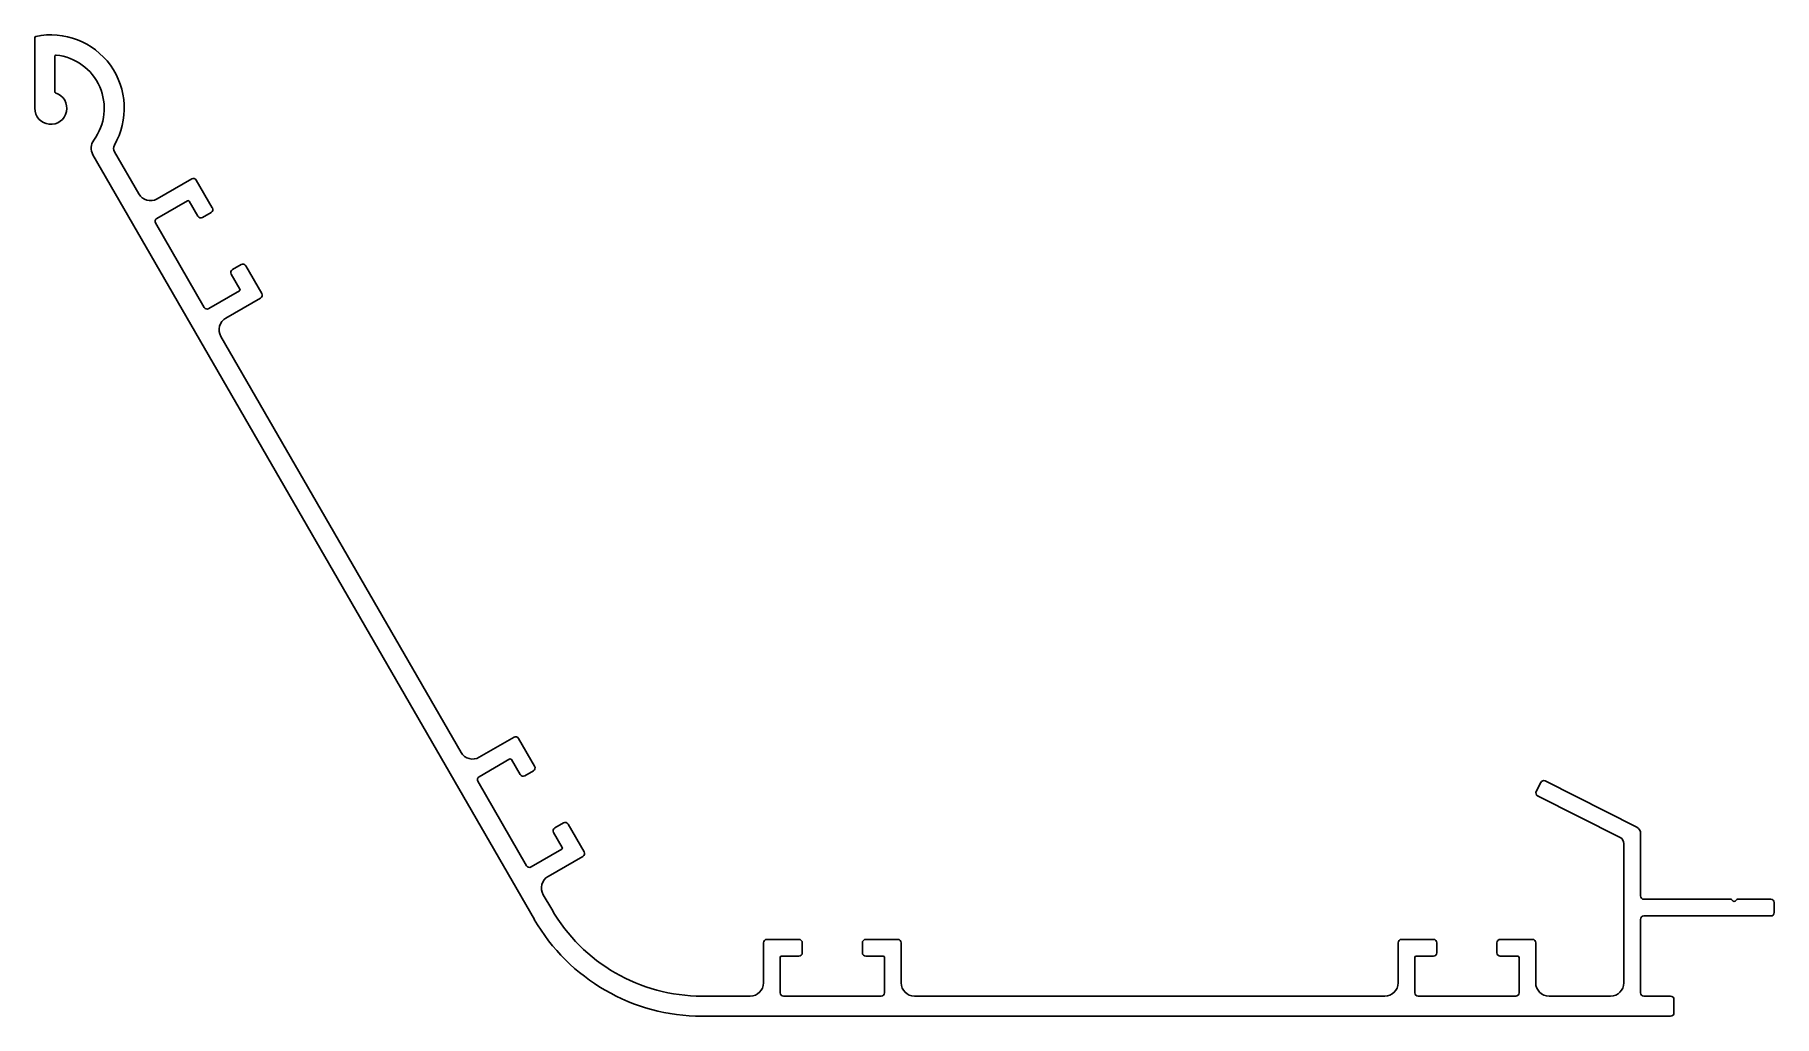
# Model space of a CAD drawing. Extents: x 1341 to 1602, y 2192 to 2339.
import ezdxf

# ---------------------------------------------------------------- set-up
doc = ezdxf.new("R2010")
doc.units = 0
doc.layers.get('0').update_dxf_attribs({"linetype": 'CONTINUOUS'})

msp = doc.modelspace()

# ---------------------------------------------------------------- linework, layer by layer
for p, q in [((1341.47, 2327.61), (1341.47, 2338.18)), ((1344.47, 2330.08), (1344.47, 2335.37)), ((1350.18, 2320.66), (1416.26, 2206.21)), ((1353.39, 2321.1), (1357.04, 2314.78)), ((1364.97, 2317.04), (1359.77, 2314.04)), ((1365.65, 2316.86), (1368.05, 2312.7)), ((1359.73, 2311.13), (1364.32, 2313.78)), ((1365.89, 2311.45), (1364.59, 2313.7)), ((1359.54, 2310.45), (1366.84, 2297.8)), ((1366.57, 2311.27), (1367.87, 2312.02)), ((1372.19, 2300.54), (1370.89, 2302.79)), ((1372.37, 2304.23), (1371.07, 2303.48)), ((1373.05, 2304.04), (1375.45, 2299.89)), ((1372.12, 2300.27), (1367.53, 2297.62)), ((1370.07, 2296.2), (1375.27, 2299.2)), ((1369.34, 2293.47), (1405.29, 2231.2)), ((1408.02, 2230.47), (1413.22, 2233.47)), ((1416.3, 2229.13), (1413.9, 2233.29)), ((1412.57, 2230.21), (1407.98, 2227.56)), ((1412.84, 2230.13), (1414.14, 2227.88)), ((1407.79, 2226.87), (1415.09, 2214.23)), ((1416.12, 2228.45), (1414.82, 2227.7)), ((1566.92, 2226.7), (1566.24, 2225.36)), ((1581.32, 2219.99), (1567.59, 2226.92)), ((1566.46, 2224.69), (1578.82, 2218.45)), ((1419.14, 2219.22), (1420.44, 2216.97)), ((1419.32, 2219.9), (1420.62, 2220.65)), ((1423.7, 2216.31), (1421.3, 2220.47)), ((1581.87, 2209.71), (1581.87, 2219.09)), ((1415.78, 2214.05), (1420.37, 2216.7)), ((1579.37, 2196.71), (1579.37, 2217.56)), ((1423.52, 2215.63), (1418.32, 2212.63)), ((1417.59, 2209.9), (1418.86, 2207.71)), ((1582.37, 2209.21), (1595.39, 2209.21)), ((1595.53, 2209.15), (1595.73, 2208.95)), ((1596.01, 2208.95), (1596.21, 2209.15)), ((1596.36, 2209.21), (1601.37, 2209.21)), ((1601.87, 2208.71), (1601.87, 2207.21)), ((1581.87, 2206.21), (1581.87, 2195.21)), ((1601.37, 2206.71), (1582.37, 2206.71)), ((1451.07, 2203.21), (1455.87, 2203.21)), ((1470.67, 2203.21), (1465.87, 2203.21)), ((1546.07, 2203.21), (1550.87, 2203.21)), ((1565.67, 2203.21), (1560.87, 2203.21)), ((1450.57, 2202.71), (1450.57, 2196.71)), ((1453.07, 2195.21), (1453.07, 2200.51)), ((1455.87, 2200.71), (1453.27, 2200.71)), ((1456.37, 2201.21), (1456.37, 2202.71)), ((1465.37, 2201.21), (1465.37, 2202.71)), ((1465.87, 2200.71), (1468.47, 2200.71)), ((1468.67, 2195.21), (1468.67, 2200.51)), ((1471.17, 2202.71), (1471.17, 2196.71)), ((1545.57, 2202.71), (1545.57, 2196.71)), ((1548.07, 2195.21), (1548.07, 2200.51)), ((1550.87, 2200.71), (1548.27, 2200.71)), ((1551.37, 2201.21), (1551.37, 2202.71)), ((1560.37, 2201.21), (1560.37, 2202.71)), ((1560.87, 2200.71), (1563.47, 2200.71)), ((1563.67, 2195.21), (1563.67, 2200.51)), ((1566.17, 2202.71), (1566.17, 2196.71)), ((1441.37, 2194.71), (1448.57, 2194.71)), ((1453.57, 2194.71), (1460.87, 2194.71)), ((1468.17, 2194.71), (1460.87, 2194.71)), ((1473.17, 2194.71), (1543.57, 2194.71)), ((1548.57, 2194.71), (1563.17, 2194.71)), ((1568.17, 2194.71), (1577.37, 2194.71)), ((1582.37, 2194.71), (1586.37, 2194.71)), ((1586.87, 2194.21), (1586.87, 2192.21)), ((1441.37, 2191.71), (1586.37, 2191.71))]:
    msp.add_line(p, q)
for centre, radius, start, end in [((1343.87, 2327.61), 11, 329.931, 101.7536), ((1341.67, 2338.18), 0.2, 101.7536, 180), ((1344.67, 2335.37), 0.2, 84.1132, 180), ((1343.87, 2327.61), 8, 323.4999, 84.1132), ((1343.87, 2327.61), 2.4, 180, 72.0798), ((1344.67, 2330.08), 0.2, 180, 252.0798), ((1351.91, 2321.66), 2, 143.4999, 210), ((1354.26, 2321.6), 1, 149.931, 210), ((1365.22, 2316.61), 0.5, 30, 120), ((1358.77, 2315.78), 2, 210, 300), ((1364.42, 2313.6), 0.2, 30, 120), ((1367.62, 2312.45), 0.5, 300, 30), ((1359.98, 2310.7), 0.5, 120, 210), ((1366.32, 2311.7), 0.5, 210, 300), ((1371.32, 2303.04), 0.5, 120, 210), ((1372.62, 2303.79), 0.5, 30, 120), ((1372.02, 2300.44), 0.2, 300, 30), ((1375.02, 2299.64), 0.5, 300, 30), ((1367.28, 2298.05), 0.5, 210, 300), ((1371.07, 2294.47), 2, 120, 210), ((1413.47, 2233.04), 0.5, 30, 120), ((1407.02, 2232.2), 2, 210, 300), ((1412.67, 2230.03), 0.2, 30, 120), ((1415.87, 2228.88), 0.5, 300, 30), ((1408.23, 2227.12), 0.5, 120, 210), ((1414.57, 2228.13), 0.5, 210, 300), ((1567.37, 2226.48), 0.5, 63.2, 153.2), ((1566.69, 2225.14), 0.5, 153.2, 243.2), ((1419.57, 2219.47), 0.5, 120, 210), ((1420.87, 2220.22), 0.5, 30, 120), ((1580.87, 2219.09), 1, 0, 63.2), ((1420.27, 2216.87), 0.2, 300, 30), ((1423.27, 2216.06), 0.5, 300, 30), ((1578.37, 2217.56), 1, 0, 63.2), ((1415.53, 2214.48), 0.5, 210, 300), ((1419.32, 2210.9), 2, 120, 210), ((1582.37, 2209.71), 0.5, 180, 270), ((1595.39, 2209.01), 0.2, 45, 90), ((1595.87, 2209.09), 0.2, 225, 315), ((1596.36, 2209.01), 0.2, 90, 135), ((1601.37, 2208.71), 0.5, 0, 90), ((1441.37, 2220.71), 29, 210, 270), ((1441.37, 2220.71), 26, 210, 270), ((1582.37, 2206.21), 0.5, 90, 180), ((1601.37, 2207.21), 0.5, 270, 0), ((1451.07, 2202.71), 0.5, 90, 180), ((1455.87, 2202.71), 0.5, 0, 90), ((1465.87, 2202.71), 0.5, 90, 180), ((1470.67, 2202.71), 0.5, 0, 90), ((1546.07, 2202.71), 0.5, 90, 180), ((1550.87, 2202.71), 0.5, 0, 90), ((1560.87, 2202.71), 0.5, 90, 180), ((1565.67, 2202.71), 0.5, 0, 90), ((1453.27, 2200.51), 0.2, 90, 180), ((1455.87, 2201.21), 0.5, 270, 0), ((1465.87, 2201.21), 0.5, 180, 270), ((1468.47, 2200.51), 0.2, 0, 90), ((1548.27, 2200.51), 0.2, 90, 180), ((1550.87, 2201.21), 0.5, 270, 360), ((1560.87, 2201.21), 0.5, 180, 270), ((1563.47, 2200.51), 0.2, 0, 90), ((1448.57, 2196.71), 2, 270, 0), ((1453.57, 2195.21), 0.5, 180, 270), ((1468.17, 2195.21), 0.5, 270, 0), ((1473.17, 2196.71), 2, 180, 270), ((1543.57, 2196.71), 2, 270, 0), ((1548.57, 2195.21), 0.5, 180, 270), ((1563.17, 2195.21), 0.5, 270, 0), ((1568.17, 2196.71), 2, 180, 270), ((1577.37, 2196.71), 2, 270, 0), ((1582.37, 2195.21), 0.5, 180, 270), ((1586.37, 2194.21), 0.5, 0, 90), ((1586.37, 2192.21), 0.5, 270, 360)]:
    msp.add_arc(centre, radius, start, end)

doc.saveas('drawing.dxf')
